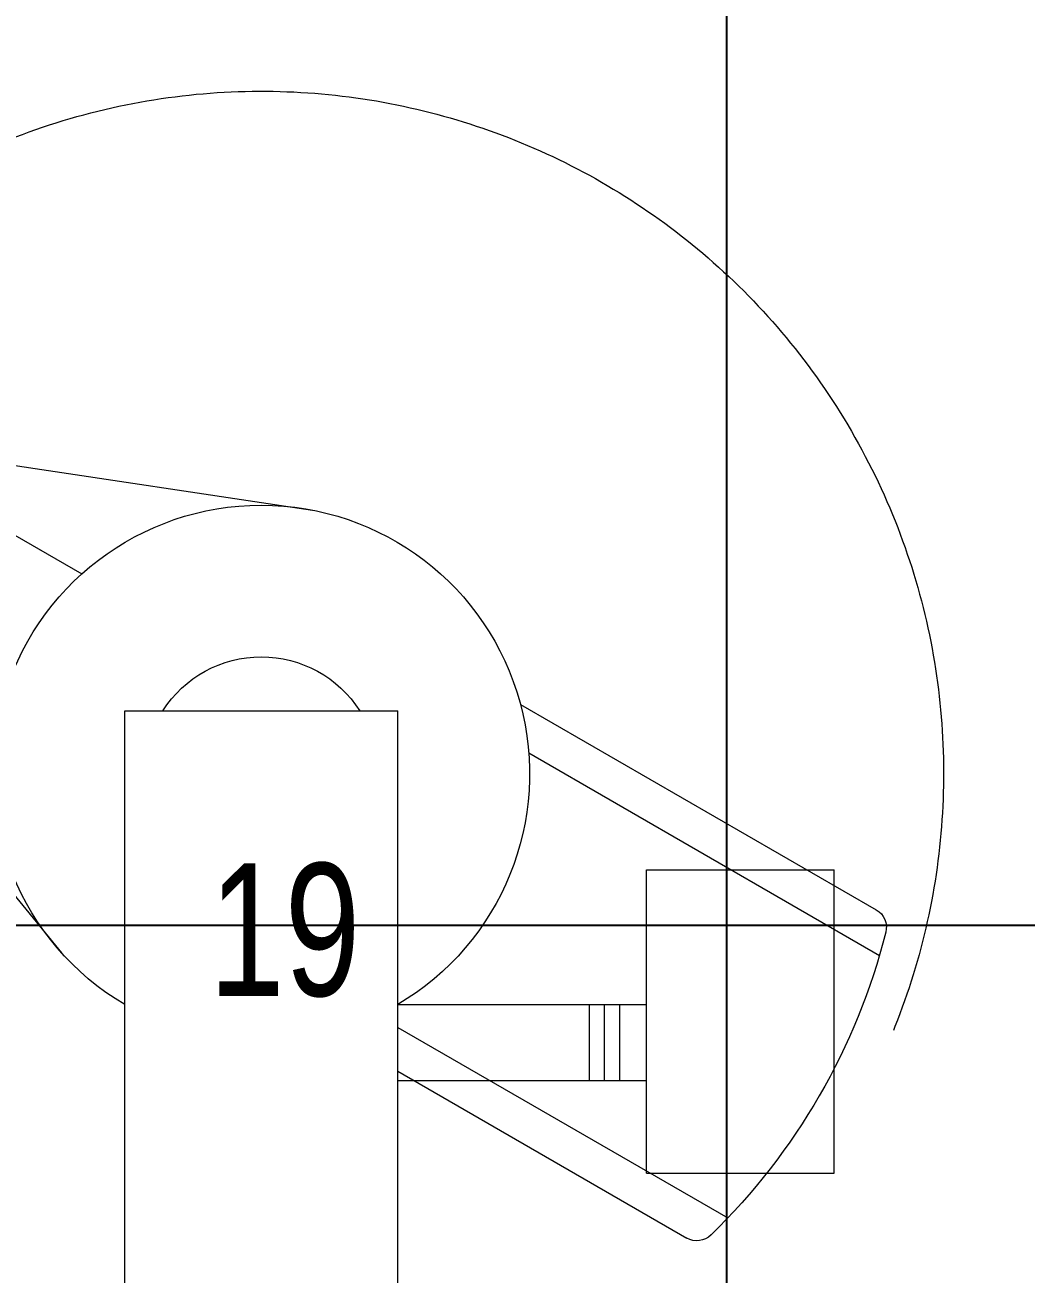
# Model space of a CAD drawing. Extents: x -560814 to 57327, y -29287 to 19916.
# Drawn here: x 20553 to 21213, y -440 to 384 of the extents above; entities that cross this region are included whole.
import ezdxf

# ---------------------------------------------------------------- set-up
doc = ezdxf.new("R2010")
doc.units = 0
doc.header["$LTSCALE"] = 0.25
doc.linetypes.add('01-First Floor$0$HIDDEN', pattern=[9.525, 6.35, -3.175])
doc.linetypes.add('DASHDOT', pattern=[25.4, 12.7, -6.35, 0, -6.35])
for name, color, linetype, lineweight in [('01-First Floor$0$72_EGR_EQP_TAG', 142, 'Continuous', 5), ('01-First Floor$0$LOADING', 253, 'Continuous', 5), ('E-LITE-CLNG-CNDT', 6, 'DASHDOT', 35), ('T-DATA-DIM', 251, 'DASHDOT', 25)]:
    doc.layers.add(name, color=color, linetype=linetype, lineweight=lineweight)
doc.layers.add('01-First Floor$0$FALSE CEILING', color=251, linetype='Continuous')
doc.styles.add('01-First Floor$0$X3G_ENTITY_257CFD', font='swisscl.ttf', dxfattribs={"height": 200})
doc.styles.add('DC_SIMPLEX', font='SIMPLEX.shx', dxfattribs={"width": 0.7})
doc.dimstyles.new('DevCad-MM', dxfattribs={"dimscale": 0.01, "dimtxt": 2, "dimasz": 2, "dimexe": 1, "dimexo": 1, "dimgap": 0.6, "dimtad": 1, "dimdec": 0, "dimrnd": 10, "dimzin": 1, "dimdsep": 46, "dimtxsty": 'DC_SIMPLEX', "dimblk1": 'OBLIQUE', "dimblk2": 'OBLIQUE', "dimsah": 1, "dimcen": 3, "dimclrd": 256, "dimclre": 256, "dimclrt": 45, "dimadec": 0, "dimazin": 0, "dimtfac": 1, "dimtdec": 0, "dimtix": 1, "dimtmove": 2, "dimatfit": 2, "dimldrblk": 'OBLIQUE', "dimfxl": 1, "dimtolj": 1, "dimtzin": 0, "dimarcsym": 0})

# ---------------------------------------------------------------- blocks, each defined once
blk = doc.blocks.new('01-First Floor$0$DE13269-P')
for p, q in [((0.58763, -0.06), (0.58763, -0.69133)), ((0.76763, -0.06), (0.76763, -0.69133)), ((0.76763, -0.4537), (0.95826, -0.34364)), ((0.76763, -0.48257), (0.98536, -0.35686)), ((0.35085, -0.76912), (0.54599, -0.53168)), ((0.85411, -0.66358), (1.08536, -0.53007)), ((0.84866, -0.6956), (1.08326, -0.56015)), ((0.58763, -0.69133), (0.76763, -0.69133)), ((0.40789, -0.86912), (0.55935, -0.78168)), ((0.40789, -0.86912), (0.71151, -0.82373))]:
    blk.add_line(p, q)
at = {"linetype": '01-First Floor$0$HIDDEN'}
for p, q in [((0.93177, -0.38652), (0.93177, -0.58652)), ((0.93177, -0.38652), (1.05548, -0.38652)), ((1.05548, -0.38652), (1.05548, -0.58652)), ((0.76763, -0.44759), (0.93177, -0.44759)), ((0.89408, -0.44759), (0.89408, -0.49759)), ((0.90408, -0.44759), (0.90408, -0.49759)), ((0.91408, -0.44759), (0.91408, -0.49759)), ((0.76763, -0.49759), (0.93177, -0.49759)), ((0.93177, -0.58652), (1.05548, -0.58652))]:
    blk.add_line(p, q, dxfattribs=at)
at = {"color": 1, "linetype": '01-First Floor$0$HIDDEN'}
blk.add_arc((0.67763, -0.65), 0.45, 180, 44.81419, dxfattribs=at)
for centre, radius, start, end in [((0.96494, -0.35521), 0.01336, 45.73649, 120), ((0.67763, -0.65), 0.425, 14.26351, 45.73649), ((0.67763, -0.65), 0.177, 120.56228, 59.43772), ((1.07658, -0.54858), 0.01336, 300, 14.26351), ((0.67763, -0.65), 0.077, 212.46085, 327.53915)]:
    blk.add_arc(centre, radius, start, end)
blk = doc.blocks.new('01-First Floor$0$D.131.54.60')
at = {"layer": '01-First Floor$0$LOADING', "xscale": -1000, "yscale": 1000, "zscale": 1000, "rotation": 270}
blk.add_blockref('01-First Floor$0$DE13269-P', (11800.92, 3000.63), dxfattribs=at)
blk = doc.blocks.new('01-First Floor')
at = {"layer": '01-First Floor$0$FALSE CEILING', "linetype": 'Continuous'}
for p, q in [((21015.56, -810), (21015.56, 1347.62)), ((19215.56, -210), (23215.56, -210))]:
    blk.add_line(p, q, dxfattribs=at)
at = {"layer": '01-First Floor$0$LOADING', "rotation": 270}
blk.add_blockref('01-First Floor$0$D.131.54.60', (17030.3, 11040.92, -0.1), dxfattribs=at)
at = {"layer": '01-First Floor$0$72_EGR_EQP_TAG', "insert": (20724.05, -169.15, -0.1), "char_height": 87.473, "attachment_point": 2, "style": '01-First Floor$0$X3G_ENTITY_257CFD'}
blk.add_mtext('19', dxfattribs=at)
blk = doc.blocks.new('_OBLIQUE')
at = {"color": 0, "linetype": 'ByBlock'}
blk.add_line((-0.5, -0.5), (0.5, 0.5), dxfattribs=at)
blk = doc.blocks.new('*D418')
at = {"layer": 'Defpoints', "color": 0, "linetype": 'Continuous', "transparency": 16777216}
for p in [(23315.56, -625.14), (20708.66, -910), (23315.56, -910)]:
    blk.add_point(p, dxfattribs=at)
at = {"layer": 'T-DATA-DIM', "linetype": 'Continuous', "lineweight": -2, "transparency": 16777216}
for p, q in [((20708.66, -810), (20708.66, -525.14)), ((23315.56, -810), (23315.56, -525.14)), ((20708.66, -625.14), (23315.56, -625.14))]:
    blk.add_line(p, q, dxfattribs=at)
at = {"layer": 'T-DATA-DIM', "linetype": 'Continuous', "lineweight": -2, "transparency": 16777216, "xscale": 200, "yscale": 200, "zscale": 200, "rotation": 180}
blk.add_blockref('_OBLIQUE', (20708.66, -625.14), dxfattribs=at)
at = {"layer": 'T-DATA-DIM', "linetype": 'Continuous', "lineweight": -2, "transparency": 16777216, "xscale": 200, "yscale": 200, "zscale": 200}
blk.add_blockref('_OBLIQUE', (23315.56, -625.14), dxfattribs=at)
at = {"layer": 'T-DATA-DIM', "color": 45, "linetype": 'Continuous', "transparency": 16777216, "insert": (22012.11, -465.14), "char_height": 200, "attachment_point": 5, "style": 'DC_SIMPLEX'}
blk.add_mtext('\\A1;2610', dxfattribs=at)

msp = doc.modelspace()

# ---------------------------------------------------------------- block references
at = {"layer": 'E-LITE-CLNG-CNDT'}
msp.add_blockref('01-First Floor', (0, 0), dxfattribs=at)

# ---------------------------------------------------------------- dimensions: what is measured, and where the dimension line sits
at = {"layer": 'T-DATA-DIM', "linetype": 'Continuous'}
dim = msp.add_linear_dim(base=(23315.56, -625.14), p1=(20708.66, -910), p2=(23315.56, -910), dimstyle='DevCad-MM', dxfattribs=at)
dim.commit()
dim.dimension.update_dxf_attribs({"geometry": '*D418', "text_midpoint": (22012.11, -465.14)})

doc.saveas('drawing.dxf')
